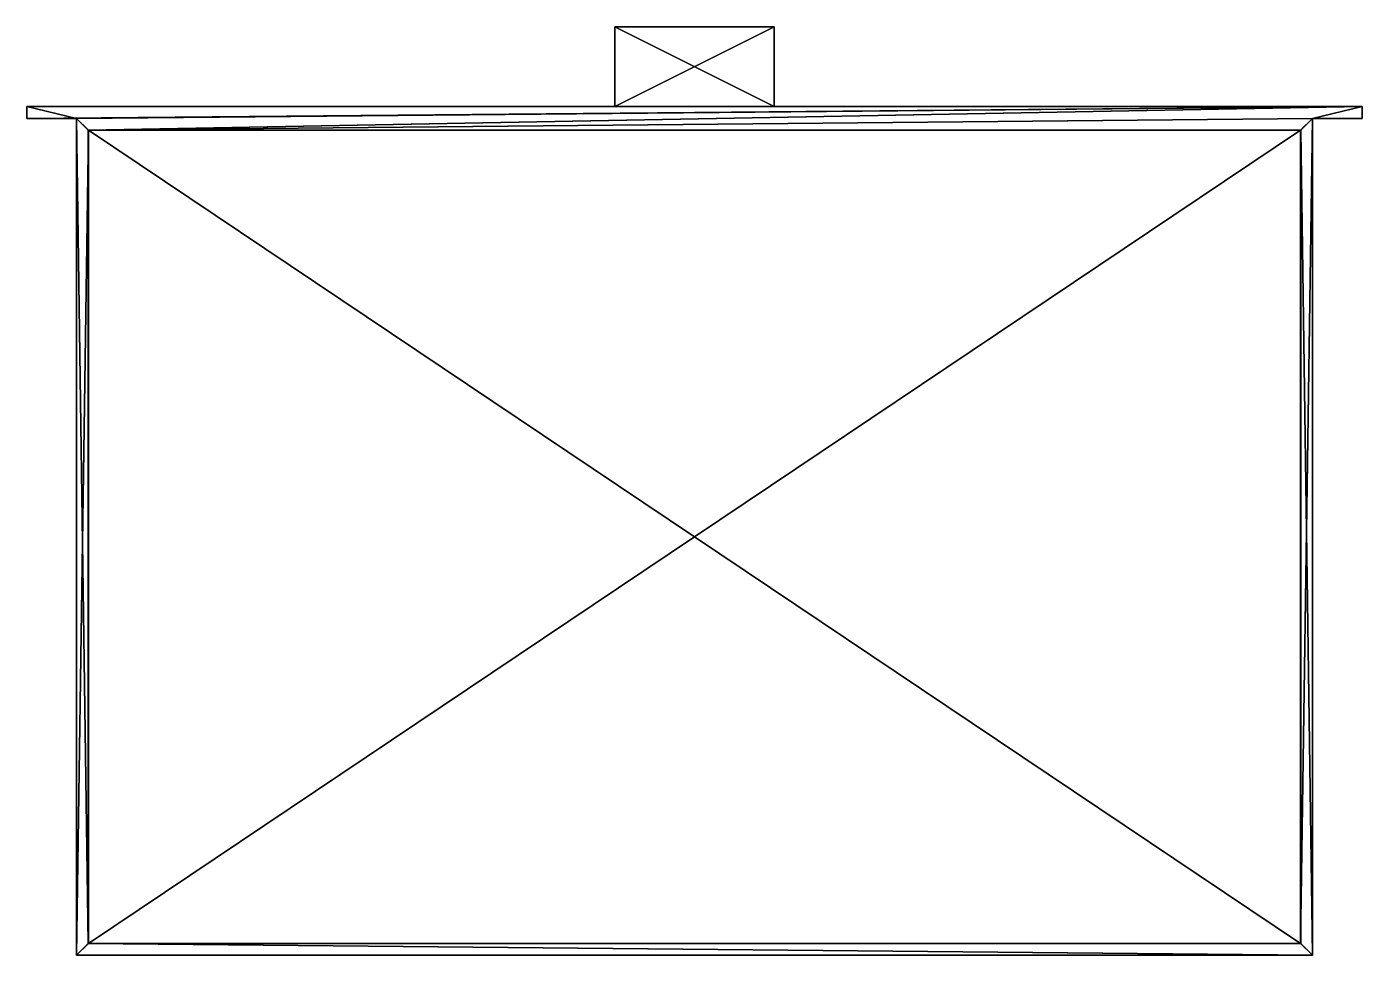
# Model space of a CAD drawing. Extents: x 0 to 335, y 0 to 233.
import ezdxf

# ---------------------------------------------------------------- set-up
doc = ezdxf.new("R2010")
doc.units = 0
doc.header["$LTSCALE"] = 25.4
doc.layers.get('0').update_dxf_attribs({"color": 13, "linetype": 'CONTINUOUS'})

msp = doc.modelspace()

# ---------------------------------------------------------------- linework, layer by layer
at = {"color": 0}
for p, q in [((147.5, 233, 17.5), (187.5, 233, 17.5)), ((187.5, 233, 7.5), (147.5, 233, 7.5)), ((147.5, 233, 7.5), (147.5, 233, 17.5)), ((147.5, 233, 17.5), (187.5, 233, 17.5)), ((147.5, 213, 17.5), (147.5, 233, 17.5)), ((147.5, 213, 7.5), (147.5, 233, 7.5)), ((187.5, 233, 7.5), (147.5, 233, 7.5)), ((147.5, 213, 17.5), (147.5, 233, 17.5)), ((147.5, 233, 7.5), (147.5, 233, 17.5)), ((147.5, 213, 7.5), (147.5, 233, 7.5)), ((187.5, 233, 17.5), (187.5, 233, 7.5)), ((187.5, 213, 17.5), (187.5, 233, 17.5)), ((187.5, 213, 7.5), (187.5, 233, 7.5)), ((187.5, 233, 17.5), (187.5, 233, 7.5)), ((187.5, 213, 17.5), (187.5, 233, 17.5)), ((187.5, 213, 7.5), (187.5, 233, 7.5)), ((0, 213), (0, 210)), ((0, 213, 25), (0, 210, 25)), ((0, 213), (0, 213, 25)), ((0, 213), (335, 213)), ((0, 213), (0, 213, 25)), ((335, 213, 25), (0, 213, 25)), ((335, 213, 25), (0, 213, 25)), ((0, 213, 25), (0, 210, 25)), ((0, 213), (335, 213)), ((0, 213), (0, 210)), ((147.5, 213, 7.5), (147.5, 213, 17.5)), ((187.5, 213, 7.5), (147.5, 213, 7.5)), ((147.5, 213, 17.5), (187.5, 213, 17.5)), ((147.5, 213, 17.5), (187.5, 213, 17.5)), ((187.5, 213, 7.5), (147.5, 213, 7.5)), ((147.5, 213, 7.5), (147.5, 213, 17.5)), ((187.5, 213, 17.5), (187.5, 213, 7.5)), ((187.5, 213, 17.5), (187.5, 213, 7.5)), ((335, 213, 25), (335, 210, 25)), ((335, 213), (335, 210)), ((335, 213, 25), (335, 213)), ((335, 213, 25), (335, 213)), ((335, 213, 25), (335, 210, 25)), ((335, 213), (335, 210)), ((0, 210, 25), (0, 210)), ((12.5, 210, 25), (0, 210, 25)), ((0, 210, 25), (0, 210)), ((12.5, 210), (0, 210)), ((12.5, 210, 25), (0, 210, 25)), ((12.5, 210), (0, 210)), ((12.5, 210, 25), (12.5, 210)), ((12.5, 210, 25), (12.5, 0, 25)), ((12.5, 210, 25), (12.5, 0, 25)), ((12.5, 210, 25), (12.5, 210)), ((12.5, 210), (12.5, 0)), ((12.5, 210), (12.5, 0)), ((322.5, 210), (322.5, 210, 25)), ((322.5, 210), (335, 210)), ((322.5, 210, 25), (335, 210, 25)), ((322.5, 210, 25), (322.5, 0, 25)), ((322.5, 210, 25), (335, 210, 25)), ((322.5, 210), (322.5, 0)), ((322.5, 210), (322.5, 210, 25)), ((322.5, 210, 25), (322.5, 0, 25)), ((322.5, 210), (335, 210)), ((322.5, 210), (322.5, 0)), ((335, 210), (335, 210, 25)), ((335, 210), (335, 210, 25)), ((319.56, 207.06, 25), (15.44, 207.06, 25)), ((15.44, 207.06, 25), (15.44, 2.94, 25)), ((319.56, 207.06, 25), (15.44, 207.06, 25)), ((15.44, 207.06, 25), (15.44, 2.94, 25)), ((15.5, 207), (15.5, 3)), ((319.5, 207), (15.5, 207)), ((319.5, 207, 3), (15.5, 207, 3)), ((15.5, 207, 3), (15.5, 3, 3)), ((15.5, 207, 25), (15.5, 3, 25)), ((319.5, 207, 25), (15.5, 207, 25)), ((319.5, 207), (15.5, 207)), ((15.5, 207), (15.5, 3)), ((319.5, 207, 25), (15.5, 207, 25)), ((15.5, 207, 25), (15.5, 207, 3)), ((319.5, 207, 3), (15.5, 207, 3)), ((15.5, 207, 25), (15.5, 3, 25)), ((15.5, 207, 3), (15.5, 3, 3)), ((15.5, 207, 25), (15.5, 207, 3)), ((319.5, 3), (319.5, 207)), ((319.5, 3, 3), (319.5, 207, 3)), ((319.5, 3, 25), (319.5, 207, 25)), ((319.5, 3), (319.5, 207)), ((319.5, 3, 25), (319.5, 207, 25)), ((319.5, 207, 25), (319.5, 207, 3)), ((319.5, 3, 3), (319.5, 207, 3)), ((319.5, 207, 25), (319.5, 207, 3)), ((319.56, 2.94, 25), (319.56, 207.06, 25)), ((319.56, 2.94, 25), (319.56, 207.06, 25)), ((322.5, 0, 25), (12.5, 0, 25)), ((322.5, 0, 25), (12.5, 0, 25)), ((12.5, 0, 25), (12.5, 0)), ((12.5, 0), (322.5, 0)), ((12.5, 0, 25), (12.5, 0)), ((12.5, 0), (322.5, 0)), ((15.44, 2.94, 25), (319.56, 2.94, 25)), ((15.44, 2.94, 25), (319.56, 2.94, 25)), ((15.5, 3), (319.5, 3)), ((15.5, 3, 3), (319.5, 3, 3)), ((15.5, 3, 25), (319.5, 3, 25)), ((15.5, 3), (319.5, 3)), ((15.5, 3, 25), (15.5, 3, 3)), ((15.5, 3, 25), (319.5, 3, 25)), ((15.5, 3, 3), (319.5, 3, 3)), ((15.5, 3, 25), (15.5, 3, 3)), ((319.5, 3, 25), (319.5, 3, 3)), ((319.5, 3, 25), (319.5, 3, 3)), ((322.5, 0), (322.5, 0, 25)), ((322.5, 0), (322.5, 0, 25))]:
    msp.add_line(p, q, dxfattribs=at)

# ---------------------------------------------------------------- meshes
mesh = msp.add_polyface(dxfattribs=at)
corners = [(147.5, 233, 17.5), (187.5, 233, 7.5), (147.5, 233, 7.5), (187.5, 233, 17.5)]
mesh.append_faces([[corners[k] for k in face] for face in [(0, 1, 2), (1, 0, 3)]], dxfattribs={"vtx0": -1, "color": 0})
mesh = msp.add_polyface(dxfattribs=at)
corners = [(187.5, 213, 17.5), (147.5, 233, 17.5), (147.5, 213, 17.5), (187.5, 233, 17.5)]
mesh.append_faces([[corners[k] for k in face] for face in [(0, 1, 2), (1, 0, 3)]], dxfattribs={"vtx0": -1, "color": 0})
mesh = msp.add_polyface(dxfattribs=at)
corners = [(187.5, 233, 7.5), (147.5, 213, 7.5), (147.5, 233, 7.5), (187.5, 213, 7.5)]
mesh.append_faces([[corners[k] for k in face] for face in [(0, 1, 2), (1, 0, 3)]], dxfattribs={"vtx0": -1, "color": 0})
mesh = msp.add_polyface(dxfattribs=at)
corners = [(147.5, 233, 17.5), (147.5, 213, 7.5), (147.5, 213, 17.5), (147.5, 233, 7.5)]
mesh.append_faces([[corners[k] for k in face] for face in [(0, 1, 2), (1, 0, 3)]], dxfattribs={"vtx0": -1, "color": 0})
mesh = msp.add_polyface(dxfattribs=at)
corners = [(187.5, 233, 7.5), (187.5, 213, 17.5), (187.5, 213, 7.5), (187.5, 233, 17.5)]
mesh.append_faces([[corners[k] for k in face] for face in [(0, 1, 2), (1, 0, 3)]], dxfattribs={"vtx0": -1, "color": 0})
mesh = msp.add_polyface(dxfattribs=at)
corners = [(0, 213, 25), (0, 210), (0, 210, 25), (0, 213)]
mesh.append_faces([[corners[k] for k in face] for face in [(0, 1, 2), (1, 0, 3)]], dxfattribs={"vtx0": -1, "color": 0})
mesh = msp.add_polyface(dxfattribs=at)
corners = [(0, 213, 25), (147.5, 213, 7.5), (0, 213), (147.5, 213, 17.5), (187.5, 213, 17.5), (335, 213), (187.5, 213, 7.5), (335, 213, 25)]
mesh.append_faces([[corners[k] for k in face] for face in [(0, 1, 2), (1, 0, 3), (3, 0, 4), (5, 6, 7), (6, 2, 1), (7, 4, 0)]], dxfattribs={"vtx0": -1, "vtx1": -1, "color": 0})
mesh.append_faces([[corners[k] for k in face] for face in [(6, 5, 2), (7, 6, 4)]], dxfattribs={"vtx0": -1, "vtx2": -1, "color": 0})
mesh = msp.add_polyface(dxfattribs=at)
corners = [(12.5, 0, 25), (15.44, 2.94, 25), (12.5, 210, 25), (322.5, 0, 25), (319.56, 2.94, 25), (319.56, 207.06, 25), (0, 213, 25), (0, 210, 25), (335, 213, 25), (15.44, 207.06, 25), (322.5, 210, 25), (335, 210, 25)]
mesh.append_faces([[corners[k] for k in face] for face in [(2, 6, 7), (8, 10, 11)]], dxfattribs={"vtx0": -1, "color": 0})
mesh.append_faces([[corners[k] for k in face] for face in [(0, 1, 2), (1, 3, 4), (4, 3, 5), (6, 2, 8), (9, 2, 1), (10, 5, 3)]], dxfattribs={"vtx0": -1, "vtx1": -1, "color": 0})
mesh.append_faces([[corners[k] for k in face] for face in [(8, 2, 9), (8, 9, 10)]], dxfattribs={"vtx0": -1, "vtx1": -1, "vtx2": -1, "color": 0})
mesh.append_faces([[corners[k] for k in face] for face in [(1, 0, 3), (10, 9, 5)]], dxfattribs={"vtx0": -1, "vtx2": -1, "color": 0})
mesh = msp.add_polyface(dxfattribs=at)
corners = [(335, 213), (0, 210), (0, 213), (12.5, 210), (15.5, 207), (12.5, 0), (322.5, 210), (319.5, 207), (319.5, 3), (335, 210), (15.5, 3), (322.5, 0)]
mesh.append_faces([[corners[k] for k in face] for face in [(0, 1, 2), (6, 0, 9)]], dxfattribs={"vtx0": -1, "color": 0})
mesh.append_faces([[corners[k] for k in face] for face in [(1, 0, 3), (3, 4, 5), (4, 6, 7), (7, 6, 8), (5, 10, 11), (10, 5, 4), (11, 8, 6)]], dxfattribs={"vtx0": -1, "vtx1": -1, "color": 0})
mesh.append_faces([[corners[k] for k in face] for face in [(3, 0, 4), (4, 0, 6)]], dxfattribs={"vtx0": -1, "vtx1": -1, "vtx2": -1, "color": 0})
mesh.append_faces([[corners[k] for k in face] for face in [(11, 10, 8)]], dxfattribs={"vtx0": -1, "vtx2": -1, "color": 0})
mesh = msp.add_polyface(dxfattribs=at)
corners = [(335, 213), (335, 210, 25), (335, 210), (335, 213, 25)]
mesh.append_faces([[corners[k] for k in face] for face in [(0, 1, 2), (1, 0, 3)]], dxfattribs={"vtx0": -1, "color": 0})
mesh = msp.add_polyface(dxfattribs=at)
corners = [(12.5, 210, 25), (0, 210), (12.5, 210), (0, 210, 25)]
mesh.append_faces([[corners[k] for k in face] for face in [(0, 1, 2), (1, 0, 3)]], dxfattribs={"vtx0": -1, "color": 0})
mesh = msp.add_polyface(dxfattribs=at)
corners = [(12.5, 210, 25), (12.5, 0), (12.5, 0, 25), (12.5, 210)]
mesh.append_faces([[corners[k] for k in face] for face in [(0, 1, 2), (1, 0, 3)]], dxfattribs={"vtx0": -1, "color": 0})
mesh = msp.add_polyface(dxfattribs=at)
corners = [(335, 210, 25), (322.5, 210), (335, 210), (322.5, 210, 25)]
mesh.append_faces([[corners[k] for k in face] for face in [(0, 1, 2), (1, 0, 3)]], dxfattribs={"vtx0": -1, "color": 0})
mesh = msp.add_polyface(dxfattribs=at)
corners = [(322.5, 210), (322.5, 0, 25), (322.5, 0), (322.5, 210, 25)]
mesh.append_faces([[corners[k] for k in face] for face in [(0, 1, 2), (1, 0, 3)]], dxfattribs={"vtx0": -1, "color": 0})
mesh = msp.add_polyface(dxfattribs=at)
corners = [(15.44, 2.94, 25), (15.5, 3, 25), (15.44, 207.06, 25), (319.56, 2.94, 25), (319.5, 3, 25), (319.5, 207, 25), (15.5, 207, 25), (319.56, 207.06, 25)]
mesh.append_faces([[corners[k] for k in face] for face in [(0, 1, 2), (1, 3, 4), (4, 3, 5), (2, 6, 7), (6, 2, 1), (7, 5, 3)]], dxfattribs={"vtx0": -1, "vtx1": -1, "color": 0})
mesh.append_faces([[corners[k] for k in face] for face in [(1, 0, 3), (7, 6, 5)]], dxfattribs={"vtx0": -1, "vtx2": -1, "color": 0})
mesh = msp.add_polyface(dxfattribs=at)
corners = [(319.5, 207), (15.5, 3), (15.5, 207), (319.5, 3)]
mesh.append_faces([[corners[k] for k in face] for face in [(0, 1, 2), (1, 0, 3)]], dxfattribs={"vtx0": -1, "color": 0})
mesh = msp.add_polyface(dxfattribs=at)
corners = [(319.5, 3, 3), (15.5, 207, 3), (15.5, 3, 3), (319.5, 207, 3)]
mesh.append_faces([[corners[k] for k in face] for face in [(0, 1, 2), (1, 0, 3)]], dxfattribs={"vtx0": -1, "color": 0})
mesh = msp.add_polyface(dxfattribs=at)
corners = [(319.5, 207, 25), (15.5, 207, 3), (319.5, 207, 3), (15.5, 207, 25)]
mesh.append_faces([[corners[k] for k in face] for face in [(0, 1, 2), (1, 0, 3)]], dxfattribs={"vtx0": -1, "color": 0})
mesh = msp.add_polyface(dxfattribs=at)
corners = [(15.5, 207, 3), (15.5, 3, 25), (15.5, 3, 3), (15.5, 207, 25)]
mesh.append_faces([[corners[k] for k in face] for face in [(0, 1, 2), (1, 0, 3)]], dxfattribs={"vtx0": -1, "color": 0})
mesh = msp.add_polyface(dxfattribs=at)
corners = [(319.5, 207, 25), (319.5, 3, 3), (319.5, 3, 25), (319.5, 207, 3)]
mesh.append_faces([[corners[k] for k in face] for face in [(0, 1, 2), (1, 0, 3)]], dxfattribs={"vtx0": -1, "color": 0})
mesh = msp.add_polyface(dxfattribs=at)
corners = [(322.5, 0, 25), (12.5, 0), (322.5, 0), (12.5, 0, 25)]
mesh.append_faces([[corners[k] for k in face] for face in [(0, 1, 2), (1, 0, 3)]], dxfattribs={"vtx0": -1, "color": 0})
mesh = msp.add_polyface(dxfattribs=at)
corners = [(15.5, 3, 25), (319.5, 3, 3), (15.5, 3, 3), (319.5, 3, 25)]
mesh.append_faces([[corners[k] for k in face] for face in [(0, 1, 2), (1, 0, 3)]], dxfattribs={"vtx0": -1, "color": 0})

doc.saveas('drawing.dxf')
